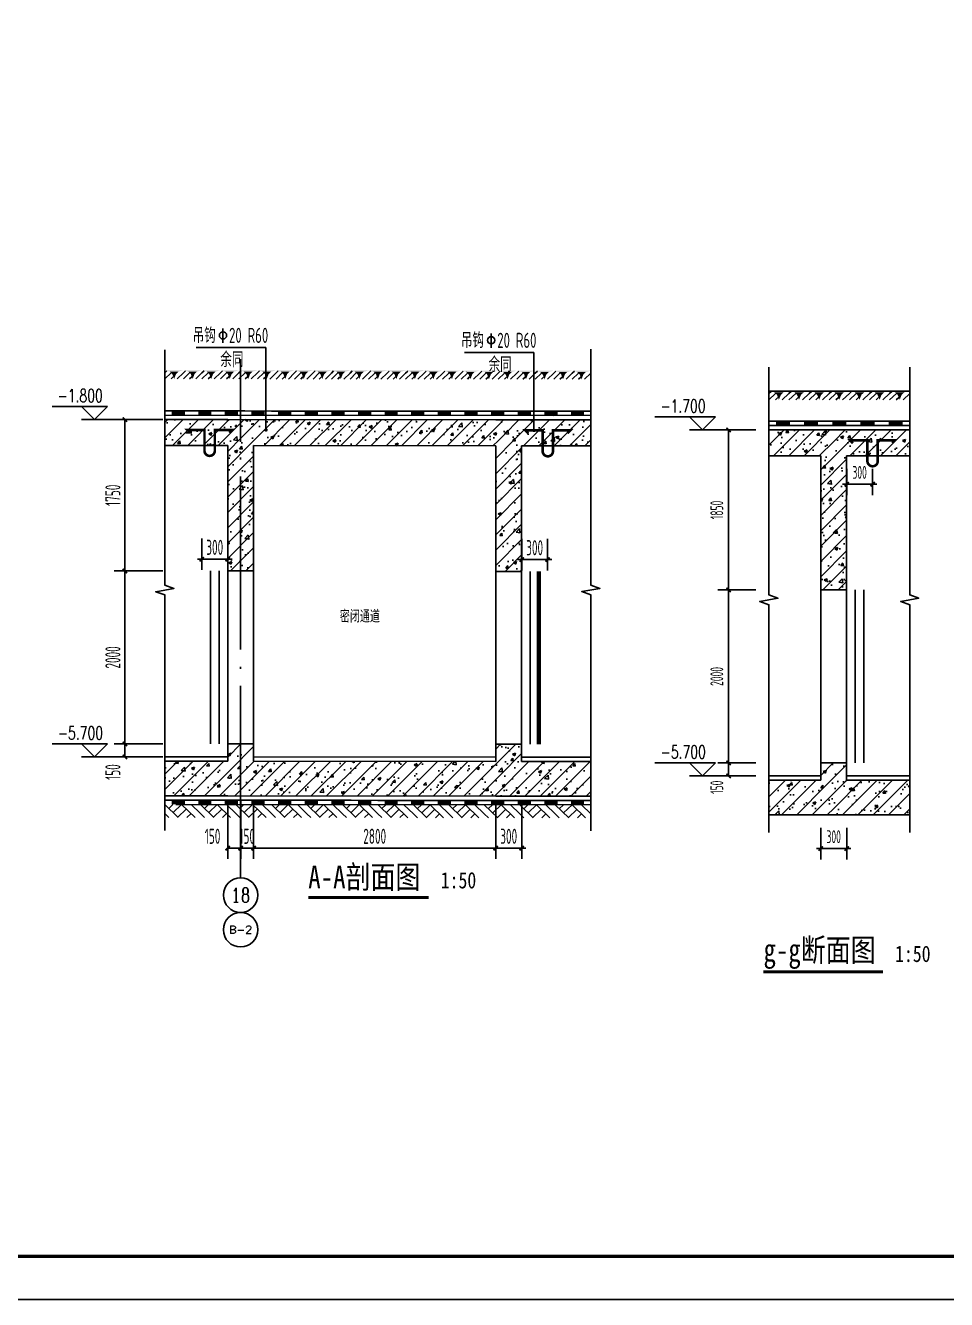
# Model space of a CAD drawing. Extents: x -473190 to 2138458, y -81875 to 2633646.
# Drawn here: x 1283022 to 1293675, y -52175 to -37445 of the extents above; entities that cross this region are included whole.
import ezdxf
from ezdxf.enums import TextEntityAlignment as Align

# ---------------------------------------------------------------- set-up
doc = ezdxf.new("R2010")
doc.units = 0
doc.header["$LTSCALE"] = 1000
doc.linetypes.add('DOTE', pattern=[2.42, 2, -0.2, 0.02, -0.2])
for name, color, linetype in [('$0$填充', 8, 'Continuous'), ('A-面层', 151, 'Continuous'), ('A_PLAN_DETAIL_zx', 41, 'Continuous'), ('AXIS', 3, 'Continuous'), ('AXIS_TEXT', 7, 'Continuous'), ('DIM_ELEV', 3, 'Continuous'), ('DIM_LEAD', 3, 'Continuous'), ('DIM_SYMB', 3, 'Continuous'), ('DOTE', 1, 'DOTE'), ('ECA_TK', 7, 'Continuous'), ('PUB_DIM', 3, 'Continuous'), ('PUB_HATCH', 8, 'Continuous'), ('PUB_TEXT', 7, 'Continuous'), ('RF-M', 4, 'Continuous'), ('RF-QT', 30, 'Continuous'), ('SURFACE', 6, 'Continuous'), ('tk', 7, 'Continuous'), ('TWT_DIM', 3, 'Continuous'), ('可见线', 7, 'Continuous')]:
    doc.layers.add(name, color=color, linetype=linetype)
doc.layers.add('RF-WZ', color=110, linetype='Continuous', lineweight=0)
doc.styles.add('_TCH_AXIS', font='COMPLEX', dxfattribs={"bigfont": 'GBCBIG'})
doc.styles.add('_TCH_DIM', font='SIMPLEX', dxfattribs={"bigfont": 'GBCBIG'})
doc.styles.add('_TCH_DIM_T3', font='tssdeng.shx', dxfattribs={"width": 0.564706, "bigfont": '@@@tssdchn.shx'})
doc.styles.add('COMPLEX', font='COMPLEX.shx', dxfattribs={"width": 0.65})
doc.styles.add('KING-1', font='GBENOR', dxfattribs={"bigfont": 'GBCBIG'})
doc.styles.add('TYDG_01', font='', dxfattribs={"width": 0.8})
doc.styles.add('TYDG_02', font='TSSDENG', dxfattribs={"width": 0.8, "bigfont": 'TSSDCHN'})
doc.styles.get('TYDG_01').set_extended_font_data('SimSun')
doc.dimstyles.new('_TCH_ARCH&&50', dxfattribs={"dimtxt": 175, "dimasz": 50, "dimexe": 125, "dimexo": 150, "dimgap": 50, "dimtad": 1, "dimdec": 0, "dimzin": 0, "dimdsep": 46, "dimtxsty": '_TCH_DIM_T3', "dimblk": 'ARCHTICK', "dimcen": 0.09, "dimclrt": 7, "dimazin": 2, "dimtfac": 1, "dimtdec": 0, "dimtix": 1, "dimtmove": 2, "dimatfit": 3, "dimfxl": 0, "dimtolj": 1, "dimtzin": 0, "dimarcsym": 0})
doc.dimstyles.new('_TWT_ARCH&&50', dxfattribs={"dimtxt": 148.75, "dimasz": 50, "dimexe": 125, "dimexo": 150, "dimgap": 63.125, "dimtad": 1, "dimdec": 0, "dimzin": 0, "dimdsep": 46, "dimtxsty": '_TCH_DIM_T3', "dimblk": 'ARCHTICK', "dimcen": 0.09, "dimclrt": 7, "dimazin": 2, "dimtfac": 1, "dimtdec": 0, "dimtix": 1, "dimtmove": 2, "dimatfit": 3, "dimfxl": 0, "dimtolj": 1, "dimtzin": 0, "dimarcsym": 0})
pattern_1 = [(45, (-477544.96, -71625.69), (-88.388348, 88.388348), []), (50, (-477544.96, -71625.7), (358.63009, -31.376067), [37.5, -412.5]), (355, (-477544.96, -71625.7), (-69.37567, 376.09607), [30, -330]), (100.4514, (-477515.08, -71628.3), (289.25469, 344.71977), [31.870095, -350.571056]), (46.1842, (-477544.96, -71525.7), (533.62052, -82.75951), [56.25, -618.75]), (96.6356, (-477500.5, -71532.6), (467.33135, 487.05894), [47.80514, -525.8565]), (351.1842, (-477544.96, -71525.7), (467.33097, 487.0593), [45, -495]), (21, (-477494.96, -71550.7), (298.453526, -201.309445), [37.5, -412.5]), (326, (-477494.96, -71550.7), (121.657666, 362.57502), [30, -330]), (71.4514, (-477470.1, -71567.47), (420.111314, 161.26525), [31.870095, -350.571056]), (37.5, (-477544.96, -71625.69), (6.079928, 166.446927), [0, -326, 0, -335, 0, -331.25]), (7.5, (-477544.96, -71625.69), (131.534769, 197.205856), [0, -191, 0, -318.5, 0, -126.25]), (327.5, (-477656.46, -71625.69), (266.911218, -11.277436), [0, -125, 0, -390, 0, -517.5]), (317.5, (-477706.46, -71625.7), (291.593085, 50.05249), [0, -162.5, 0, -259, 0, -367.5])]

# ---------------------------------------------------------------- blocks, each defined once
blk = doc.blocks.new('10B_A1E图框')
at = {"layer": 'ECA_TK'}
blk.add_lwpolyline([(0, 0), (841, 0), (841, 594), (0, 594)], close=True, dxfattribs=at)
at = {"layer": 'ECA_TK', "const_width": 0.8}
blk.add_lwpolyline([(831, 10), (831, 584), (18, 584), (18, 10)], close=True, dxfattribs=at)
blk = doc.blocks.new('_ArchTick')
at = {"color": 0, "linetype": 'ByBlock', "const_width": 0.4}
blk.add_lwpolyline([(-0.5, -0.5), (0.5, 0.5)], dxfattribs=at)
blk = doc.blocks.new('*D1790')
at = {"layer": 'Defpoints', "color": 0, "transparency": 16777216}
for p in [(1292220, -46571), (1292520, -46571), (1292520, -46961)]:
    blk.add_point(p, dxfattribs=at)
at = {"layer": 'TWT_DIM', "color": 0, "lineweight": -2, "transparency": 16777216}
for p, q in [((1292220, -46721), (1292220, -47086)), ((1292520, -46721), (1292520, -47086)), ((1292220, -46961), (1292170, -46961)), ((1292220, -46961), (1292520, -46961)), ((1292520, -46961), (1292570, -46961))]:
    blk.add_line(p, q, dxfattribs=at)
at = {"layer": 'TWT_DIM', "color": 0, "lineweight": -2, "transparency": 16777216, "xscale": 50, "yscale": 50, "zscale": 50}
blk.add_blockref('_ArchTick', (1292220, -46961), dxfattribs=at)
at = {"layer": 'TWT_DIM', "color": 0, "lineweight": -2, "transparency": 16777216, "xscale": 50, "yscale": 50, "zscale": 50, "rotation": 180}
blk.add_blockref('_ArchTick', (1292520, -46961), dxfattribs=at)
at = {"layer": 'TWT_DIM', "color": 7, "transparency": 16777216, "insert": (1292370, -46824), "char_height": 148.8, "attachment_point": 5, "style": '_TCH_DIM_T3'}
blk.add_mtext('\\A1;300', dxfattribs=at)
blk = doc.blocks.new('*D1791')
at = {"layer": 'Defpoints', "color": 0, "transparency": 16777216}
for p in [(1291155, -45971), (1291620, -45971), (1291620, -46121)]:
    blk.add_point(p, dxfattribs=at)
at = {"layer": 'TWT_DIM', "color": 0, "lineweight": -2, "transparency": 16777216}
for p, q in [((1291470, -45971), (1291030, -45971)), ((1291155, -46121), (1291155, -45971)), ((1291470, -46121), (1291030, -46121))]:
    blk.add_line(p, q, dxfattribs=at)
at = {"layer": 'TWT_DIM', "color": 0, "lineweight": -2, "transparency": 16777216, "xscale": 50, "yscale": 50, "zscale": 50}
for p, rotation in [((1291155, -45971), 90), ((1291155, -46121), 270)]:
    blk.add_blockref('_ArchTick', p, dxfattribs=dict(at, rotation=rotation))
at = {"layer": 'TWT_DIM', "color": 7, "transparency": 16777216, "insert": (1291018, -46252), "char_height": 148.8, "attachment_point": 5, "rotation": 90, "style": '_TCH_DIM_T3'}
blk.add_mtext('\\A1;150', dxfattribs=at)
blk = doc.blocks.new('*D1792')
at = {"layer": 'Defpoints', "color": 0, "transparency": 16777216}
for p in [(1291155, -43971), (1291620, -43971), (1291620, -45971)]:
    blk.add_point(p, dxfattribs=at)
at = {"layer": 'TWT_DIM', "color": 0, "lineweight": -2, "transparency": 16777216}
for p, q in [((1291470, -43971), (1291030, -43971)), ((1291155, -45971), (1291155, -43971)), ((1291470, -45971), (1291030, -45971))]:
    blk.add_line(p, q, dxfattribs=at)
at = {"layer": 'TWT_DIM', "color": 0, "lineweight": -2, "transparency": 16777216, "xscale": 50, "yscale": 50, "zscale": 50}
for p, rotation in [((1291155, -43971), 90), ((1291155, -45971), 270)]:
    blk.add_blockref('_ArchTick', p, dxfattribs=dict(at, rotation=rotation))
at = {"layer": 'TWT_DIM', "color": 7, "transparency": 16777216, "insert": (1291018, -44971), "char_height": 148.8, "attachment_point": 5, "rotation": 90, "style": '_TCH_DIM_T3'}
blk.add_mtext('\\A1;2000', dxfattribs=at)
blk = doc.blocks.new('*D1793')
at = {"layer": 'Defpoints', "color": 0, "transparency": 16777216}
for p in [(1291155, -42121), (1291620, -42121), (1291620, -43971)]:
    blk.add_point(p, dxfattribs=at)
at = {"layer": 'TWT_DIM', "color": 0, "lineweight": -2, "transparency": 16777216}
for p, q in [((1291470, -42121), (1291030, -42121)), ((1291155, -43971), (1291155, -42121)), ((1291470, -43971), (1291030, -43971))]:
    blk.add_line(p, q, dxfattribs=at)
at = {"layer": 'TWT_DIM', "color": 0, "lineweight": -2, "transparency": 16777216, "xscale": 50, "yscale": 50, "zscale": 50}
for p, rotation in [((1291155, -42121), 90), ((1291155, -43971), 270)]:
    blk.add_blockref('_ArchTick', p, dxfattribs=dict(at, rotation=rotation))
at = {"layer": 'TWT_DIM', "color": 7, "transparency": 16777216, "insert": (1291018, -43046), "char_height": 148.8, "attachment_point": 5, "rotation": 90, "style": '_TCH_DIM_T3'}
blk.add_mtext('\\A1;1850', dxfattribs=at)
blk = doc.blocks.new('*D1794')
at = {"layer": 'Defpoints', "color": 0, "transparency": 16777216}
for p in [(1292520, -42421), (1292820, -42421), (1292820, -42749)]:
    blk.add_point(p, dxfattribs=at)
at = {"layer": 'TWT_DIM', "color": 0, "lineweight": -2, "transparency": 16777216}
for p, q in [((1292520, -42571), (1292520, -42874)), ((1292820, -42571), (1292820, -42874)), ((1292520, -42749), (1292470, -42749)), ((1292520, -42749), (1292820, -42749)), ((1292820, -42749), (1292870, -42749))]:
    blk.add_line(p, q, dxfattribs=at)
at = {"layer": 'TWT_DIM', "color": 0, "lineweight": -2, "transparency": 16777216, "xscale": 50, "yscale": 50, "zscale": 50}
blk.add_blockref('_ArchTick', (1292520, -42749), dxfattribs=at)
at = {"layer": 'TWT_DIM', "color": 0, "lineweight": -2, "transparency": 16777216, "xscale": 50, "yscale": 50, "zscale": 50, "rotation": 180}
blk.add_blockref('_ArchTick', (1292820, -42749), dxfattribs=at)
at = {"layer": 'TWT_DIM', "color": 7, "transparency": 16777216, "insert": (1292670, -42612), "char_height": 148.8, "attachment_point": 5, "style": '_TCH_DIM_T3'}
blk.add_mtext('\\A1;300', dxfattribs=at)
blk = doc.blocks.new('*D2897')
at = {"layer": 'Defpoints', "color": 0, "transparency": 16777216}
for p in [(1285361, -46256), (1285511, -46256), (1285511, -46956)]:
    blk.add_point(p, dxfattribs=at)
at = {"layer": 'PUB_DIM', "color": 0, "lineweight": -2, "transparency": 16777216}
for p, q in [((1285361, -46406), (1285361, -47081)), ((1285511, -46406), (1285511, -47081)), ((1285361, -46956), (1285511, -46956))]:
    blk.add_line(p, q, dxfattribs=at)
at = {"layer": 'PUB_DIM', "color": 0, "lineweight": -2, "transparency": 16777216, "xscale": 50, "yscale": 50, "zscale": 50, "rotation": 180}
blk.add_blockref('_ArchTick', (1285361, -46956), dxfattribs=at)
at = {"layer": 'PUB_DIM', "color": 0, "lineweight": -2, "transparency": 16777216, "xscale": 50, "yscale": 50, "zscale": 50}
blk.add_blockref('_ArchTick', (1285511, -46956), dxfattribs=at)
at = {"layer": 'PUB_DIM', "color": 7, "transparency": 16777216, "insert": (1285186, -46819), "char_height": 175, "attachment_point": 5, "style": '_TCH_DIM_T3'}
blk.add_mtext('\\A1;150', dxfattribs=at)
blk = doc.blocks.new('*D2898')
at = {"layer": 'Defpoints', "color": 0, "transparency": 16777216}
for p in [(1285511, -46256), (1285661, -46256), (1285661, -46956)]:
    blk.add_point(p, dxfattribs=at)
at = {"layer": 'PUB_DIM', "color": 0, "lineweight": -2, "transparency": 16777216}
for p, q in [((1285511, -46406), (1285511, -47081)), ((1285661, -46406), (1285661, -47081)), ((1285511, -46956), (1285461, -46956)), ((1285511, -46956), (1285661, -46956)), ((1285661, -46956), (1285711, -46956))]:
    blk.add_line(p, q, dxfattribs=at)
at = {"layer": 'PUB_DIM', "color": 0, "lineweight": -2, "transparency": 16777216, "xscale": 50, "yscale": 50, "zscale": 50}
blk.add_blockref('_ArchTick', (1285511, -46956), dxfattribs=at)
at = {"layer": 'PUB_DIM', "color": 0, "lineweight": -2, "transparency": 16777216, "xscale": 50, "yscale": 50, "zscale": 50, "rotation": 180}
blk.add_blockref('_ArchTick', (1285661, -46956), dxfattribs=at)
at = {"layer": 'PUB_DIM', "color": 7, "transparency": 16777216, "insert": (1285586, -46819), "char_height": 175, "attachment_point": 5, "style": '_TCH_DIM_T3'}
blk.add_mtext('\\A1;150', dxfattribs=at)
blk = doc.blocks.new('*D2899')
at = {"layer": 'Defpoints', "color": 0, "transparency": 16777216}
for p in [(1285661, -46256), (1288461, -46256), (1288461, -46956)]:
    blk.add_point(p, dxfattribs=at)
at = {"layer": 'PUB_DIM', "color": 0, "lineweight": -2, "transparency": 16777216}
for p, q in [((1285661, -46406), (1285661, -47081)), ((1288461, -46406), (1288461, -47081)), ((1285661, -46956), (1288461, -46956))]:
    blk.add_line(p, q, dxfattribs=at)
at = {"layer": 'PUB_DIM', "color": 0, "lineweight": -2, "transparency": 16777216, "xscale": 50, "yscale": 50, "zscale": 50, "rotation": 180}
blk.add_blockref('_ArchTick', (1285661, -46956), dxfattribs=at)
at = {"layer": 'PUB_DIM', "color": 0, "lineweight": -2, "transparency": 16777216, "xscale": 50, "yscale": 50, "zscale": 50}
blk.add_blockref('_ArchTick', (1288461, -46956), dxfattribs=at)
at = {"layer": 'PUB_DIM', "color": 7, "transparency": 16777216, "insert": (1287061, -46819), "char_height": 175, "attachment_point": 5, "style": '_TCH_DIM_T3'}
blk.add_mtext('\\A1;2800', dxfattribs=at)
blk = doc.blocks.new('*D2900')
at = {"layer": 'Defpoints', "color": 0, "transparency": 16777216}
for p in [(1288461, -46256), (1288761, -46256), (1288761, -46956)]:
    blk.add_point(p, dxfattribs=at)
at = {"layer": 'PUB_DIM', "color": 0, "lineweight": -2, "transparency": 16777216}
for p, q in [((1288461, -46406), (1288461, -47081)), ((1288761, -46406), (1288761, -47081)), ((1288461, -46956), (1288411, -46956)), ((1288461, -46956), (1288761, -46956)), ((1288761, -46956), (1288811, -46956))]:
    blk.add_line(p, q, dxfattribs=at)
at = {"layer": 'PUB_DIM', "color": 0, "lineweight": -2, "transparency": 16777216, "xscale": 50, "yscale": 50, "zscale": 50}
blk.add_blockref('_ArchTick', (1288461, -46956), dxfattribs=at)
at = {"layer": 'PUB_DIM', "color": 0, "lineweight": -2, "transparency": 16777216, "xscale": 50, "yscale": 50, "zscale": 50, "rotation": 180}
blk.add_blockref('_ArchTick', (1288761, -46956), dxfattribs=at)
at = {"layer": 'PUB_DIM', "color": 7, "transparency": 16777216, "insert": (1288611, -46819), "char_height": 175, "attachment_point": 5, "style": '_TCH_DIM_T3'}
blk.add_mtext('\\A1;300', dxfattribs=at)
blk = doc.blocks.new('*D2901')
at = {"layer": 'Defpoints', "color": 0, "transparency": 16777216}
for p in [(1288761, -43230), (1289061, -43230), (1289061, -43620)]:
    blk.add_point(p, dxfattribs=at)
at = {"layer": 'PUB_DIM', "color": 0, "lineweight": -2, "transparency": 16777216}
for p, q in [((1288761, -43380), (1288761, -43745)), ((1289061, -43380), (1289061, -43745)), ((1288761, -43620), (1288711, -43620)), ((1288761, -43620), (1289061, -43620)), ((1289061, -43620), (1289111, -43620))]:
    blk.add_line(p, q, dxfattribs=at)
at = {"layer": 'PUB_DIM', "color": 0, "lineweight": -2, "transparency": 16777216, "xscale": 50, "yscale": 50, "zscale": 50}
blk.add_blockref('_ArchTick', (1288761, -43620), dxfattribs=at)
at = {"layer": 'PUB_DIM', "color": 0, "lineweight": -2, "transparency": 16777216, "xscale": 50, "yscale": 50, "zscale": 50, "rotation": 180}
blk.add_blockref('_ArchTick', (1289061, -43620), dxfattribs=at)
at = {"layer": 'PUB_DIM', "color": 7, "transparency": 16777216, "insert": (1288911, -43483), "char_height": 175, "attachment_point": 5, "style": '_TCH_DIM_T3'}
blk.add_mtext('\\A1;300', dxfattribs=at)
blk = doc.blocks.new('*D2902')
at = {"layer": 'Defpoints', "color": 0, "transparency": 16777216}
for p in [(1285061, -43225), (1285361, -43225), (1285361, -43615)]:
    blk.add_point(p, dxfattribs=at)
at = {"layer": 'PUB_DIM', "color": 0, "lineweight": -2, "transparency": 16777216}
for p, q in [((1285061, -43375), (1285061, -43740)), ((1285361, -43375), (1285361, -43740)), ((1285061, -43615), (1285011, -43615)), ((1285061, -43615), (1285361, -43615)), ((1285361, -43615), (1285411, -43615))]:
    blk.add_line(p, q, dxfattribs=at)
at = {"layer": 'PUB_DIM', "color": 0, "lineweight": -2, "transparency": 16777216, "xscale": 50, "yscale": 50, "zscale": 50}
blk.add_blockref('_ArchTick', (1285061, -43615), dxfattribs=at)
at = {"layer": 'PUB_DIM', "color": 0, "lineweight": -2, "transparency": 16777216, "xscale": 50, "yscale": 50, "zscale": 50, "rotation": 180}
blk.add_blockref('_ArchTick', (1285361, -43615), dxfattribs=at)
at = {"layer": 'PUB_DIM', "color": 7, "transparency": 16777216, "insert": (1285211, -43478), "char_height": 175, "attachment_point": 5, "style": '_TCH_DIM_T3'}
blk.add_mtext('\\A1;300', dxfattribs=at)
blk = doc.blocks.new('*D2903')
at = {"layer": 'Defpoints', "color": 0, "transparency": 16777216}
for p in [(1284171, -42001), (1284761, -42001), (1284761, -43751)]:
    blk.add_point(p, dxfattribs=at)
at = {"layer": 'PUB_DIM', "color": 0, "lineweight": -2, "transparency": 16777216}
for p, q in [((1284611, -42001), (1284046, -42001)), ((1284171, -43751), (1284171, -42001)), ((1284611, -43751), (1284046, -43751))]:
    blk.add_line(p, q, dxfattribs=at)
at = {"layer": 'PUB_DIM', "color": 0, "lineweight": -2, "transparency": 16777216, "xscale": 50, "yscale": 50, "zscale": 50}
for p, rotation in [((1284171, -42001), 90), ((1284171, -43751), 270)]:
    blk.add_blockref('_ArchTick', p, dxfattribs=dict(at, rotation=rotation))
at = {"layer": 'PUB_DIM', "color": 7, "transparency": 16777216, "insert": (1284033, -42876), "char_height": 175, "attachment_point": 5, "rotation": 90, "style": '_TCH_DIM_T3'}
blk.add_mtext('\\A1;1750', dxfattribs=at)
blk = doc.blocks.new('*D2904')
at = {"layer": 'Defpoints', "color": 0, "transparency": 16777216}
for p in [(1284171, -43751), (1284761, -43751), (1284761, -45751)]:
    blk.add_point(p, dxfattribs=at)
at = {"layer": 'PUB_DIM', "color": 0, "lineweight": -2, "transparency": 16777216}
for p, q in [((1284611, -43751), (1284046, -43751)), ((1284171, -45751), (1284171, -43751)), ((1284611, -45751), (1284046, -45751))]:
    blk.add_line(p, q, dxfattribs=at)
at = {"layer": 'PUB_DIM', "color": 0, "lineweight": -2, "transparency": 16777216, "xscale": 50, "yscale": 50, "zscale": 50}
for p, rotation in [((1284171, -43751), 90), ((1284171, -45751), 270)]:
    blk.add_blockref('_ArchTick', p, dxfattribs=dict(at, rotation=rotation))
at = {"layer": 'PUB_DIM', "color": 7, "transparency": 16777216, "insert": (1284033, -44751), "char_height": 175, "attachment_point": 5, "rotation": 90, "style": '_TCH_DIM_T3'}
blk.add_mtext('\\A1;2000', dxfattribs=at)
blk = doc.blocks.new('*D2905')
at = {"layer": 'Defpoints', "color": 0, "transparency": 16777216}
for p in [(1284171, -45751), (1284761, -45751), (1284761, -45901)]:
    blk.add_point(p, dxfattribs=at)
at = {"layer": 'PUB_DIM', "color": 0, "lineweight": -2, "transparency": 16777216}
for p, q in [((1284611, -45751), (1284046, -45751)), ((1284171, -45901), (1284171, -45751)), ((1284611, -45901), (1284046, -45901))]:
    blk.add_line(p, q, dxfattribs=at)
at = {"layer": 'PUB_DIM', "color": 0, "lineweight": -2, "transparency": 16777216, "xscale": 50, "yscale": 50, "zscale": 50}
for p, rotation in [((1284171, -45751), 90), ((1284171, -45901), 270)]:
    blk.add_blockref('_ArchTick', p, dxfattribs=dict(at, rotation=rotation))
at = {"layer": 'PUB_DIM', "color": 7, "transparency": 16777216, "insert": (1284033, -46076), "char_height": 175, "attachment_point": 5, "rotation": 90, "style": '_TCH_DIM_T3'}
blk.add_mtext('\\A1;150', dxfattribs=at)
blk = doc.blocks.new('$LinePat$防水层2')
at = {"color": 0}
blk.add_line((0, 0), (600, 0), dxfattribs=at)
blk.add_solid([(150, 0), (450, 0), (150, -100), (450, -100)], dxfattribs=at)
blk = doc.blocks.new('$LinePat$素土夯实')
at = {"color": 0}
for p, q in [((0, -210), (210, 0)), ((120, -300), (420, 0)), ((420, 0), (608, -188)), ((495, -300), (795, 0)), ((615, 0), (705, -90)), ((210, -210), (300, -300)), ((315, -105), (502, -293)), ((705, -300), (795, -210))]:
    blk.add_line(p, q, dxfattribs=at)
blk = doc.blocks.new('$LinePat$自然土壤')
at = {"color": 0}
for p, q in [((0, -90), (71, -19)), ((0, -300), (211, -89)), ((210, -300), (286, -224)), ((420, -300), (630, -90))]:
    blk.add_line(p, q, dxfattribs=at)
for points in [[(0, 0), (630, 0), (168, -45), (462, -45)], [(168, -45), (462, -45), (252, -132), (378, -132)], [(252, -132), (378, -132), (315, -300)]]:
    blk.add_solid(points, dxfattribs=at)
blk = doc.blocks.new('_AXISO')
blk.add_circle((0, 0), 0.5)
at = {"layer": 'AXIS_TEXT', "style": 'COMPLEX', "width": 1.041667}
blk.add_attdef('A', text='', height=0.56, dxfattribs=at).set_placement((-0.25, -0.28), (0.25, -0.28), align=Align.FIT)

msp = doc.modelspace()

# ---------------------------------------------------------------- hatches: boundary and pattern name
at = {"layer": 'PUB_HATCH'}
h = msp.add_hatch(dxfattribs=at)
h.set_pattern_fill('钢筋混凝土', color=256, scale=50, style=0)
h.set_pattern_definition(pattern_1)
h.paths.add_polyline_path([(1285435.7, -42151), (1285360.6, -42000.9), (1284634.6, -42000.9), (1284634.6, -42300.9), (1285360.6, -42300.9)])
h = msp.add_hatch(dxfattribs=at)
h.set_pattern_fill('钢筋混凝土', color=256, scale=50, style=0)
h.set_pattern_definition(pattern_1)
h.paths.add_polyline_path([(1288535.7, -42155.7), (1288461.1, -42005.7), (1285361.1, -42000.9), (1285435.7, -42151), (1285660.6, -42301.4), (1288460.6, -42305.7)])
h = msp.add_hatch(dxfattribs=at)
h.set_pattern_fill('钢筋混凝土', color=256, scale=50, style=0)
h.set_pattern_definition(pattern_1)
h.paths.add_polyline_path([(1289560.6, -42005.7), (1288460.6, -42005.7), (1288535.7, -42155.7), (1288760.6, -42305.7), (1289560.6, -42305.7)])
h = msp.add_hatch(dxfattribs=at)
h.set_pattern_fill('钢筋混凝土', color=256, scale=50, style=0)
h.set_pattern_definition(pattern_1)
h.paths.add_polyline_path([(1291619.8, -42420.8), (1292219.8, -42420.8), (1292369.8, -42320.8), (1292369.8, -42120.8), (1291619.8, -42120.8)])
h = msp.add_hatch(dxfattribs=at)
h.set_pattern_fill('钢筋混凝土', color=256, scale=50, style=0)
h.set_pattern_definition(pattern_1)
h.paths.add_polyline_path([(1292369.8, -42320.8), (1292519.8, -42420.8), (1293249.5, -42420.8), (1293249.5, -42120.8), (1292369.8, -42120.8)])
h = msp.add_hatch(dxfattribs=at)
h.set_pattern_fill('钢筋混凝土', color=256, scale=50, style=0)
h.set_pattern_definition(pattern_1)
h.paths.add_polyline_path([(1285660.6, -43750.9), (1285660.6, -42301.4), (1285435.7, -42151), (1285360.6, -42300.9), (1285360.6, -43750.9)])
h = msp.add_hatch(dxfattribs=at)
h.set_pattern_fill('钢筋混凝土', color=256, scale=50, style=0)
h.set_pattern_definition(pattern_1)
h.paths.add_polyline_path([(1288760.6, -43755.7), (1288760.6, -42305.7), (1288535.7, -42155.7), (1288460.6, -42305.7), (1288460.6, -43755.7)])
h = msp.add_hatch(dxfattribs=at)
h.set_pattern_fill('钢筋混凝土', color=256, scale=50, style=0)
h.set_pattern_definition(pattern_1)
h.paths.add_polyline_path([(1292519.8, -43970.8), (1292519.8, -42420.8), (1292369.8, -42320.8), (1292219.8, -42420.8), (1292219.8, -43970.8)])
h = msp.add_hatch(dxfattribs=at)
h.set_pattern_fill('钢筋混凝土', color=256, scale=50, style=0)
h.set_pattern_definition(pattern_1)
h.paths.add_polyline_path([(1285435.6, -46151), (1285660.6, -45951.4), (1285660.6, -45750.9), (1285360.6, -45750.9), (1285360.6, -45950.9)])
h = msp.add_hatch(dxfattribs=at)
h.set_pattern_fill('钢筋混凝土', color=256, scale=50, style=0)
h.set_pattern_definition(pattern_1)
h.paths.add_polyline_path([(1288535.6, -46155.7), (1288760.6, -45955.7), (1288760.6, -45755.7), (1288460.6, -45755.7), (1288460.6, -45955.7)])
h = msp.add_hatch(dxfattribs=at)
h.set_pattern_fill('钢筋混凝土', color=256, scale=50, style=0)
h.set_pattern_definition(pattern_1)
h.paths.add_polyline_path([(1285435.6, -46151), (1285360.6, -45950.9), (1284634.6, -45950.9), (1284634.6, -46350.9), (1285360.6, -46350.9)])
h = msp.add_hatch(dxfattribs=at)
h.set_pattern_fill('钢筋混凝土', color=256, scale=50, style=0)
h.set_pattern_definition(pattern_1)
h.paths.add_polyline_path([(1288535.6, -46155.7), (1288460.6, -45955.7), (1285660.6, -45951.4), (1285435.6, -46151), (1285360.5, -46350.9), (1288460.4, -46355.7)])
h = msp.add_hatch(dxfattribs=at)
h.set_pattern_fill('钢筋混凝土', color=256, scale=50, style=0)
h.set_pattern_definition(pattern_1)
h.paths.add_polyline_path([(1289560.6, -45955.7), (1288760.6, -45955.7), (1288535.6, -46155.7), (1288460.6, -46355.7), (1289560.6, -46355.7)])
h = msp.add_hatch(dxfattribs=at)
h.set_pattern_fill('钢筋混凝土', color=256, scale=50, style=0)
h.set_pattern_definition(pattern_1)
h.paths.add_polyline_path([(1292369.8, -46304.1), (1292519.8, -46170.8), (1292519.8, -45970.8), (1292219.8, -45970.8), (1292219.8, -46170.8)])
h = msp.add_hatch(dxfattribs=at)
h.set_pattern_fill('钢筋混凝土', color=256, scale=50, style=0)
h.set_pattern_definition(pattern_1)
h.paths.add_polyline_path([(1291619.8, -46570.8), (1292369.8, -46570.8), (1292369.8, -46304.1), (1292219.8, -46170.8), (1291619.8, -46170.8)])
h = msp.add_hatch(dxfattribs=at)
h.set_pattern_fill('钢筋混凝土', color=256, scale=50, style=0)
h.set_pattern_definition(pattern_1)
h.paths.add_polyline_path([(1292369.8, -46304.1), (1292369.8, -46570.8), (1293249.5, -46570.8), (1293249.5, -46170.8), (1292519.8, -46170.8)])

# ---------------------------------------------------------------- linework, layer by layer
msp.add_line((1289560.6, -41955.7), (1284634.6, -41950.9))
at = {"layer": 'A-面层'}
for points in [[(1292219.8, -46120.8), (1291619.8, -46120.8)], [(1293249.5, -46120.8), (1292519.8, -46120.8)]]:
    msp.add_lwpolyline(points, dxfattribs=at)
at = {"layer": 'A_PLAN_DETAIL_zx', "const_width": 30}
for points in [[(1285380, -42154.2), (1285412.2, -42120.9), (1285212.2, -42120.9), (1285212.2, -42360.9, -1), (1285092.2, -42360.9), (1285092.2, -42120.9), (1284892.2, -42120.9), (1284924.4, -42154.2)], [(1289291.4, -42158.9), (1289323.5, -42125.7), (1289123.5, -42125.7), (1289123.5, -42365.7, -1), (1289003.5, -42365.7), (1289003.5, -42125.7), (1288803.5, -42125.7), (1288835.7, -42158.9)], [(1293047.7, -42274), (1293079.8, -42240.8), (1292879.8, -42240.8), (1292879.8, -42480.8, -1), (1292759.8, -42480.8), (1292759.8, -42240.8), (1292559.8, -42240.8), (1292592, -42274)]]:
    msp.add_lwpolyline(points, format="xyb", dxfattribs=at)
at = {"layer": 'AXIS'}
msp.add_line((1285510.6, -46405.7), (1285510.6, -47298.9), dxfattribs=at)
at = {"layer": 'DIM_ELEV'}
for p, q in [((1283970.5, -41850.9), (1283329.6, -41850.9)), ((1283820.5, -42000.9), (1283670.5, -41850.9)), ((1283820.5, -42000.9), (1283970.5, -41850.9)), ((1284170.5, -42000.9), (1283670.5, -42000.9)), ((1283970.5, -45750.9), (1283329.6, -45750.9)), ((1283820.5, -45900.9), (1283670.5, -45750.9)), ((1283820.5, -45900.9), (1283970.5, -45750.9)), ((1284170.5, -45900.9), (1283670.5, -45900.9))]:
    msp.add_line(p, q, dxfattribs=at)
at = {"layer": 'DIM_LEAD'}
for p, q in [((1285801.1, -41167.4), (1284997.4, -41167.4)), ((1285803.6, -42120.9), (1285801.1, -41167.4)), ((1285803.6, -42120.9), (1285801.1, -41167.4)), ((1288903.5, -41224.7), (1288099.8, -41224.7)), ((1288903.5, -42125.7), (1288903.5, -41224.7)), ((1288903.5, -42125.7), (1288903.5, -41224.7))]:
    msp.add_line(p, q, dxfattribs=at)
at = {"layer": 'DIM_LEAD', "const_width": 20}
for points in [[(1285803.6, -42130.9, 1), (1285803.5, -42110.9, 1)], [(1285803.6, -42130.9, 1), (1285803.5, -42110.9, 1)], [(1288903.5, -42135.7, 1), (1288903.5, -42115.7, 1)], [(1288903.5, -42135.7, 1), (1288903.5, -42115.7, 1)]]:
    msp.add_lwpolyline(points, format="xyb", close=True, dxfattribs=at)
at = {"layer": 'DIM_SYMB'}
for points in [[(1284634.6, -41192.8), (1284634.6, -43915.6), (1284739.6, -43953.8), (1284529.6, -43990.8), (1284634.6, -44028.1), (1284634.6, -46750.9)], [(1289560.6, -41185.1), (1289560.6, -43914.2), (1289665.6, -43952.4), (1289455.6, -43989.4), (1289560.6, -44026.7), (1289560.6, -46755.7)], [(1291619.8, -46775), (1291619.8, -44141.5), (1291514.8, -44103.3), (1291724.8, -44066.3), (1291619.8, -44029), (1291619.8, -41395.6)], [(1293249.5, -46775), (1293249.5, -44141.5), (1293144.5, -44103.3), (1293354.5, -44066.3), (1293249.5, -44029), (1293249.5, -41395.6)]]:
    msp.add_lwpolyline(points, dxfattribs=at)
at = {"layer": 'DIM_SYMB', "const_width": 35}
for points in [[(1286292.6, -47528.1), (1287684.6, -47528.1)], [(1291557.9, -48386.4), (1292939.3, -48386.4)]]:
    msp.add_lwpolyline(points, dxfattribs=at)
at = {"layer": 'DOTE'}
msp.add_line((1285510.6, -47081.1), (1285510.6, -41300.9), dxfattribs=at)
at = {"layer": 'PUB_DIM'}
for p, q in [((1291001.9, -41970.8), (1290301.9, -41970.8)), ((1290851.9, -42120.8), (1290701.9, -41970.8)), ((1290851.9, -42120.8), (1291001.9, -41970.8)), ((1291201.9, -42120.8), (1290701.9, -42120.8)), ((1291001.9, -45970.8), (1290301.9, -45970.8)), ((1290851.9, -46120.8), (1290701.9, -45970.8)), ((1290851.9, -46120.8), (1291001.9, -45970.8)), ((1291201.9, -46120.8), (1290701.9, -46120.8))]:
    msp.add_line(p, q, dxfattribs=at)
at = {"layer": 'PUB_TEXT'}
for p, q in [((1285306.5, -40948.7), (1285306.5, -41114.9)), ((1288408.9, -41005.9), (1288408.9, -41172.2))]:
    msp.add_line(p, q, dxfattribs=at)
for centre in [(1285306.5, -41027.4), (1288408.9, -41084.7)]:
    msp.add_circle(centre, 42, dxfattribs=at)
at = {"layer": 'RF-M'}
for p, q in [((1285160.6, -45750.9), (1285160.6, -43750.9)), ((1285260.6, -45750.9), (1285260.6, -43750.9)), ((1285360.6, -45750.9), (1285360.6, -43750.9)), ((1285660.6, -43750.9), (1285660.6, -45750.9)), ((1288460.6, -45755.7), (1288460.6, -43755.7)), ((1288760.6, -43755.7), (1288760.6, -45755.7)), ((1288860.6, -43755.7), (1288860.6, -45755.7)), ((1288960.6, -43755.7), (1288960.6, -45755.7)), ((1292219.8, -43970.8), (1292219.8, -45970.8)), ((1292519.8, -43970.8), (1292519.8, -45970.8)), ((1292619.8, -43970.8), (1292619.8, -45970.8)), ((1292719.8, -43970.8), (1292719.8, -45970.8))]:
    msp.add_line(p, q, dxfattribs=at)
at = {"layer": 'RF-M', "const_width": 50}
msp.add_lwpolyline([(1288960.6, -43755.7), (1288960.6, -45755.7)], dxfattribs=at)
at = {"layer": 'RF-QT'}
for p, q in [((1285360.6, -42000.9), (1284634.6, -42000.9)), ((1284634.6, -42300.9), (1284634.6, -42000.9)), ((1288461.1, -42005.7), (1285361.1, -42000.9)), ((1289560.6, -42005.7), (1288460.6, -42005.7)), ((1289560.6, -42305.7), (1289560.6, -42005.7)), ((1291619.8, -42120.8), (1292369.8, -42120.8)), ((1291619.8, -42120.8), (1291619.8, -42420.8)), ((1292369.8, -42120.8), (1293249.5, -42120.8)), ((1293249.5, -42120.8), (1293249.5, -42420.8)), ((1285360.6, -42300.9), (1284634.6, -42300.9)), ((1285360.6, -43750.9), (1285360.6, -42300.9)), ((1285660.6, -43750.9), (1285660.6, -42301.4)), ((1288460.6, -42305.7), (1285660.6, -42301.4)), ((1288460.6, -43755.7), (1288460.6, -42305.7)), ((1289560.6, -42305.7), (1288760.6, -42305.7)), ((1288760.6, -43755.7), (1288760.6, -42305.7)), ((1291619.8, -42420.8), (1292219.8, -42420.8)), ((1292219.8, -43970.8), (1292219.8, -42420.8)), ((1292519.8, -42420.8), (1293249.5, -42420.8)), ((1292519.8, -43970.8), (1292519.8, -42420.8)), ((1285360.6, -43750.9), (1285660.6, -43750.9)), ((1288460.6, -43755.7), (1288760.6, -43755.7)), ((1292219.8, -43970.8), (1292519.8, -43970.8)), ((1285360.6, -45950.9), (1285360.6, -45750.9)), ((1285360.6, -45750.9), (1285660.6, -45750.9)), ((1285660.6, -45951.4), (1285660.6, -45750.9)), ((1288460.6, -45955.7), (1288460.6, -45755.7)), ((1288460.6, -45755.7), (1288760.6, -45755.7)), ((1288760.6, -45955.7), (1288760.6, -45755.7)), ((1285360.6, -45950.9), (1284634.6, -45950.9)), ((1284634.6, -46350.9), (1284634.6, -45950.9)), ((1288460.6, -45955.7), (1285660.6, -45951.4)), ((1289560.6, -45955.7), (1288760.6, -45955.7)), ((1289560.6, -46355.7), (1289560.6, -45955.7)), ((1292219.8, -46170.8), (1292219.8, -45970.8)), ((1292219.8, -45970.8), (1292519.8, -45970.8)), ((1292519.8, -46170.8), (1292519.8, -45970.8)), ((1291619.8, -46170.8), (1292219.8, -46170.8)), ((1291619.8, -46170.8), (1291619.8, -46570.8)), ((1292519.8, -46170.8), (1293249.5, -46170.8)), ((1293249.5, -46170.8), (1293249.5, -46570.8)), ((1285360.6, -46350.9), (1284634.6, -46350.9)), ((1288460.4, -46355.7), (1285360.5, -46350.9)), ((1289560.6, -46355.7), (1288460.6, -46355.7)), ((1291619.8, -46570.8), (1292369.8, -46570.8)), ((1292369.8, -46570.8), (1293249.5, -46570.8))]:
    msp.add_line(p, q, dxfattribs=at)
at = {"layer": 'SURFACE'}
msp.add_line((1293249.5, -41670.8), (1291619.8, -41670.8), dxfattribs=at)
for points in [[(1289134.6, -41955.7), (1284634.6, -41950.9)], [(1293249.5, -42020.8), (1291619.8, -42020.8)], [(1293249.5, -42070.8), (1291619.8, -42070.8)], [(1289560.6, -46405.7), (1284760.6, -46400.9)], [(1289560.6, -46455.7), (1284760.6, -46450.9)]]:
    msp.add_lwpolyline(points, dxfattribs=at)
at = {"layer": '可见线'}
for p, q in [((1285360.6, -45900.9), (1284634.6, -45900.9)), ((1288460.6, -45905.7), (1285660.6, -45900.9)), ((1289560.6, -45905.7), (1288760.6, -45905.7))]:
    msp.add_line(p, q, dxfattribs=at)

# ---------------------------------------------------------------- block references
at = {"layer": '$0$填充', "xscale": -0.5163496472200102, "yscale": 0.5, "zscale": 0.5, "rotation": 359.9446667969017}
for p in [(1285045.1, -46451.3), (1285455.6, -46451.7), (1285866.1, -46452.1), (1286276.6, -46452.5), (1286687.1, -46452.9), (1287097.6, -46453.3), (1287508.1, -46453.7), (1287918.6, -46454.1), (1288329.1, -46454.5), (1288739.6, -46454.9), (1289150.1, -46455.3), (1289560.6, -46455.7)]:
    msp.add_blockref('$LinePat$素土夯实', p, dxfattribs=at)
at = {"layer": 'AXIS'}
ref = msp.add_blockref('_AXISO', (1285510.6, -47498.9), dxfattribs=dict(at, xscale=400, yscale=400, zscale=400))
ref.add_attrib('A', '18', dxfattribs={"layer": 'AXIS_TEXT', "height": 164.22, "style": '_TCH_AXIS'}).set_placement((1285397.2, -47581), (1285624, -47581), align=Align.FIT)
ref = msp.add_blockref('_AXISO', (1285510.6, -47898.9), dxfattribs=dict(at, xscale=400, yscale=400, zscale=400))
ref.add_attrib('A', 'B-2', dxfattribs={"layer": 'AXIS_TEXT', "height": 89.83, "style": '_TCH_AXIS'}).set_placement((1285378, -47943.8), (1285643.2, -47943.8), align=Align.FIT)
at = {"layer": 'SURFACE', "color": 8, "yscale": 0.3333333333333333, "zscale": 0.3333333333333333}
for p, xscale, rotation in [((1284634.7, -41430.7), 0.3399569105864249, 359.944666788783), ((1284848.8, -41430.9), 0.3399569105864249, 359.944666788783), ((1285063, -41431.2), 0.3399569105864249, 359.944666788783), ((1285277.2, -41431.4), 0.3399569105864249, 359.944666788783), ((1285491.4, -41431.6), 0.3399569105864249, 359.944666788783), ((1285705.5, -41431.8), 0.3399569105864249, 359.944666788783), ((1285919.7, -41432), 0.3399569105864249, 359.944666788783), ((1286133.9, -41432.2), 0.3399569105864249, 359.944666788783), ((1286348.1, -41432.4), 0.3399569105864249, 359.944666788783), ((1286562.2, -41432.6), 0.3399569105864249, 359.944666788783), ((1286776.4, -41432.8), 0.3399569105864249, 359.944666788783), ((1286990.6, -41433), 0.3399569105864249, 359.944666788783), ((1287204.7, -41433.2), 0.3399569105864249, 359.944666788783), ((1287418.9, -41433.4), 0.3399569105864249, 359.944666788783), ((1287633.1, -41433.6), 0.3399569105864249, 359.944666788783), ((1287847.3, -41433.8), 0.3399569105864249, 359.944666788783), ((1288061.4, -41434), 0.3399569105864249, 359.944666788783), ((1288275.6, -41434.3), 0.3399569105864249, 359.944666788783), ((1288489.8, -41434.5), 0.3399569105864249, 359.944666788783), ((1288704, -41434.7), 0.3399569105864249, 359.944666788783), ((1288918.1, -41434.9), 0.3399569105864249, 359.944666788783), ((1289132.3, -41435.1), 0.3399569105864249, 359.944666788783), ((1289346.5, -41435.3), 0.3399569105864249, 359.944666788783), ((1291619.8, -41671.1), 0.3695249676388078, 8.186163115859577e-12), ((1291852.6, -41671.1), 0.3695249676388078, 8.186163115859577e-12), ((1292085.4, -41671.1), 0.3695249676388078, 8.186163115859577e-12), ((1292318.2, -41671.1), 0.3695249676388078, 8.186163115859577e-12), ((1292551.1, -41671.1), 0.3695249676388078, 8.186163115859577e-12), ((1292783.9, -41671.1), 0.3695249676388078, 8.186163115859577e-12), ((1293016.7, -41671.1), 0.3695249676388078, 8.186163115859577e-12)]:
    msp.add_blockref('$LinePat$自然土壤', p, dxfattribs=dict(at, xscale=xscale, rotation=rotation))
at = {"layer": 'SURFACE', "yscale": 0.5, "zscale": 0.5}
for p, xscale, rotation in [((1284942.5, -41901.2), -0.513122461922675, 359.944666788781), ((1285250.4, -41901.5), -0.513122461922675, 359.944666788781), ((1285558.2, -41901.8), -0.513122461922675, 359.944666788781), ((1285866.1, -41902.1), -0.513122461922675, 359.944666788781), ((1286174, -41902.4), -0.513122461922675, 359.944666788781), ((1286481.9, -41902.7), -0.513122461922675, 359.944666788781), ((1286789.7, -41903), -0.513122461922675, 359.944666788781), ((1287097.6, -41903.3), -0.513122461922675, 359.944666788781), ((1287405.5, -41903.6), -0.513122461922675, 359.944666788781), ((1287713.4, -41903.9), -0.513122461922675, 359.944666788781), ((1288021.2, -41904.2), -0.513122461922675, 359.944666788781), ((1288329.1, -41904.5), -0.513122461922675, 359.944666788781), ((1288637, -41904.8), -0.513122461922675, 359.944666788781), ((1288944.8, -41905.1), -0.513122461922675, 359.944666788781), ((1289252.7, -41905.4), -0.513122461922675, 359.944666788781), ((1289560.6, -41905.7), -0.513122461922675, 359.944666788781), ((1284942.5, -46401.2), -0.5131224619254666, 359.9446667969017), ((1285250.4, -46401.5), -0.5131224619254666, 359.9446667969017), ((1285558.2, -46401.8), -0.5131224619254666, 359.9446667969017), ((1285866.1, -46402.1), -0.5131224619254666, 359.9446667969017), ((1286174, -46402.4), -0.5131224619254666, 359.9446667969017), ((1286481.9, -46402.7), -0.5131224619254666, 359.9446667969017), ((1286789.7, -46403), -0.5131224619254666, 359.9446667969017), ((1287097.6, -46403.3), -0.5131224619254666, 359.9446667969017), ((1287405.5, -46403.6), -0.5131224619254666, 359.9446667969017), ((1287713.4, -46403.9), -0.5131224619254666, 359.9446667969017), ((1288021.2, -46404.2), -0.5131224619254666, 359.9446667969017), ((1288329.1, -46404.5), -0.5131224619254666, 359.9446667969017), ((1288637, -46404.8), -0.5131224619254666, 359.9446667969017), ((1288944.8, -46405.1), -0.5131224619254666, 359.9446667969017), ((1289252.7, -46405.4), -0.5131224619254666, 359.9446667969017), ((1289560.6, -46405.7), -0.5131224619254666, 359.9446667969017)]:
    msp.add_blockref('$LinePat$防水层2', p, dxfattribs=dict(at, xscale=xscale, rotation=rotation))
at = {"layer": 'SURFACE', "xscale": -0.5432017023582012, "yscale": 0.5, "zscale": 0.5}
for p in [(1291945.8, -42020.8), (1292271.7, -42020.8), (1292597.6, -42020.8), (1292923.5, -42020.8), (1293249.5, -42020.8)]:
    msp.add_blockref('$LinePat$防水层2', p, dxfattribs=at)
at = {"layer": 'tk', "xscale": 50, "yscale": 50, "zscale": 50}
msp.add_blockref('10B_A1E图框', (1264213.1, -52174.7), dxfattribs=at)

# ---------------------------------------------------------------- texts
at = {"layer": 'PUB_TEXT'}
for s, height, style, width, p in [('吊钩', 175, 'TYDG_02', 0.8, (1284956.5, -41114.9)), ('20 R60', 175, 'TYDG_02', 0.64, (1285376.5, -41114.9)), ('吊钩', 175, 'TYDG_02', 0.8, (1288058.9, -41172.2)), ('20 R60', 175, 'TYDG_02', 0.64, (1288478.9, -41172.2)), ('余同', 175, 'TYDG_02', 0.8, (1285275.8, -41394.9)), ('余同', 175, 'TYDG_02', 0.8, (1288378.2, -41452.2)), ('-1.800', 148.75, '_TCH_DIM', 0.705882, (1283394.1, -41798.4)), ('-1.700', 148.75, '_TCH_DIM', 0.705882, (1290366.4, -41918.3)), ('-5.700', 148.75, '_TCH_DIM', 0.705882, (1283397.1, -45698.4)), ('-5.700', 148.75, '_TCH_DIM', 0.705882, (1290369.4, -45918.3)), ('A-A剖面图', 264.35, 'TYDG_01', 0.8, (1286292.6, -47421.2)), ('1:50', 188.82, 'TYDG_01', 0.8, (1287824.6, -47421.2)), ('g-g断面图', 264.35, 'TYDG_01', 0.8, (1291557.9, -48266.2)), ('1:50', 188.82, 'TYDG_01', 0.8, (1293079.3, -48272.1))]:
    msp.add_text(s, height=height, dxfattribs=dict(at, style=style, width=width)).set_placement(p)
at = {"layer": 'RF-WZ', "style": 'KING-1'}
msp.add_text('密闭通道', height=144.68, dxfattribs=at).set_placement((1286658.5, -44348.6))

# ---------------------------------------------------------------- dimensions: what is measured, and where the dimension line sits
at = {"layer": 'PUB_DIM'}
for p1, p2, distance, picture, middle in [((1284760.6, -43750.9), (1284760.6, -42000.9), 590.1, '*D2903', (1284033, -42875.9)), ((1285060.6, -43225.1), (1285360.6, -43225.1), -390.4, '*D2902', (1285210.6, -43477.9)), ((1288760.6, -43229.8), (1289060.6, -43229.8), -390.4, '*D2901', (1288910.6, -43482.7)), ((1284760.6, -45750.9), (1284760.6, -43750.9), 590.1, '*D2904', (1284033, -44750.9)), ((1285510.6, -46255.7), (1285660.6, -46255.7), -700.4, '*D2898', (1285585.6, -46818.6)), ((1285660.6, -46255.7), (1288460.6, -46255.7), -700.4, '*D2899', (1287060.6, -46818.6)), ((1288460.6, -46255.7), (1288760.6, -46255.7), -700.4, '*D2900', (1288610.6, -46818.6))]:
    dim = msp.add_aligned_dim(p1=p1, p2=p2, distance=distance, dimstyle='_TCH_ARCH&&50', dxfattribs=at)
    dim.commit()
    dim.dimension.update_dxf_attribs({"geometry": picture, "text_midpoint": middle})
for base, p1, p2, angle, picture, middle in [((1284170.5, -45750.9), (1284760.6, -45900.9), (1284760.6, -45750.9), 90, '*D2905', (1284033, -46075.9)), ((1285510.6, -46956.1), (1285360.6, -46255.7), (1285510.6, -46255.7), 360, '*D2897', (1285185.6, -46818.6))]:
    dim = msp.add_linear_dim(base=base, p1=p1, p2=p2, angle=angle, dimstyle='_TCH_ARCH&&50', dxfattribs=at)
    dim.commit()
    dim.dimension.update_dxf_attribs({"geometry": picture, "text_midpoint": middle, "dimtype": 129})
at = {"layer": 'TWT_DIM'}
for p1, p2, distance, picture, middle in [((1291619.8, -43970.8), (1291619.8, -42120.8), 464.6, '*D1793', (1291017.8, -43045.8)), ((1292519.8, -42420.8), (1292819.8, -42420.8), -328.5, '*D1794', (1292669.8, -42611.8)), ((1291619.8, -45970.8), (1291619.8, -43970.8), 464.6, '*D1792', (1291017.8, -44970.8)), ((1292219.8, -46570.8), (1292519.8, -46570.8), -390.3, '*D1790', (1292369.8, -46823.6))]:
    dim = msp.add_aligned_dim(p1=p1, p2=p2, distance=distance, dimstyle='_TWT_ARCH&&50', dxfattribs=at)
    dim.commit()
    dim.dimension.update_dxf_attribs({"geometry": picture, "text_midpoint": middle})
dim = msp.add_linear_dim(base=(1291155.3, -45970.8), p1=(1291619.8, -46120.8), p2=(1291619.8, -45970.8), angle=90, dimstyle='_TWT_ARCH&&50', dxfattribs=at)
dim.commit()
dim.dimension.update_dxf_attribs({"geometry": '*D1791', "text_midpoint": (1291017.8, -46251.6), "dimtype": 129})

doc.saveas('drawing.dxf')
